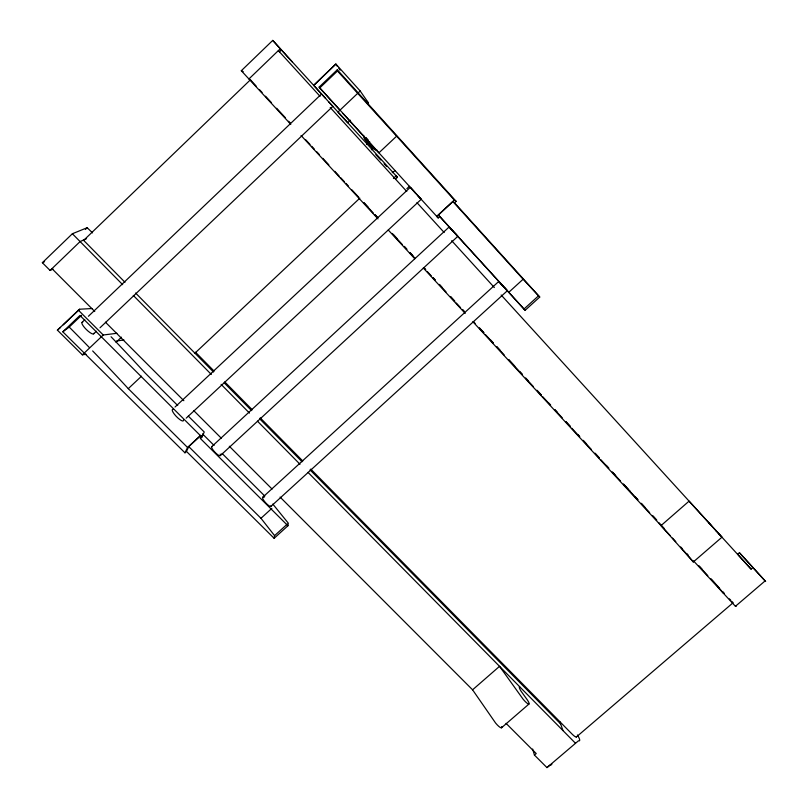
<?xml version="1.0" encoding="UTF-8"?>
<svg xmlns="http://www.w3.org/2000/svg" width="808" height="808" viewBox="0 0 808 808"><rect width="100%" height="100%" fill="white"/><g stroke="black" fill="none" stroke-linecap="round" stroke-linejoin="round"><path stroke-width="1.21" d="M200.687 435.593L188.779 446.632L186.466 451.419L274.124 538.3L287.931 525.766L288.305 523.18L272.821 504.081M274.124 538.3L274.579 535.643L287.385 524.008M287.931 525.766L200.394 438.502L201.899 437.098L204.232 432.007L188.325 416.13M200.394 438.502L201.667 435.734M201.899 437.098L79.942 315.453L62.812 331.805L184.961 452.813L187.557 447.481L200.717 435.27M194.92 353.167L359.823 198.172M52.995 269.003L50.106 270.458L42.359 262.711L72.377 233.744L87.173 227.715L92.546 232.886M290.799 124.371L241.309 70.73L272.74 40.4L397.435 177.316L395.526 179.103M85.395 229.422L87.173 227.715M50.106 270.458L80.103 241.562L86.517 238.683M280.315 48.722L248.915 78.972L250.531 79.689L84.446 239.612M281.416 49.945L279.477 51.813L278.346 50.611L320.079 96.354M86.072 354.227L82.355 354.843L57.378 330.129L79.588 309.222L92.092 308.535M366.842 101.192L368.529 103.04L360.176 90.971L335.865 64.044L313.645 85.274L321.008 93.415M60.55 327.412L57.378 330.129M63.276 324.806L79.588 309.222M313.807 85.446L335.865 64.044M339.623 109.787A2304.497 19.311 47.9 0 1 319.736 87.951L319.109 87.133L337.279 69.781L456.136 201.323L454.54 202.808L452.914 201.596L438.38 215.079L525.129 310.302L539.734 297.041L454.54 202.808M62.812 331.805L69.205 327.068L81.558 315.282M319.736 87.951L337.481 71.003L337.279 69.781M82.052 322.352L84.79 319.746M88.425 316.271L321.554 93.96L325.614 98.414M93.607 333.866L96.354 331.26M100 327.785L332.846 106.353L328.563 101.646M82.355 354.843L103.252 334.997L116.897 333.3M360.176 90.971L338.017 112.019L347.713 122.766L350.43 120.19M116.069 342.259L121.442 337.168M366.479 144.379L368.034 142.905M366.61 144.511L369.69 141.602M372.953 148.278L371.387 149.763M92.657 350.935A2033.17 1225.776 19.8 0 1 128.27 388.648L141.511 376.205M337.481 71.003A2344.139 147.48 49.6 0 0 396.617 136.178L378.871 152.874A2304.497 19.311 47.9 0 1 342.915 113.413M395.152 170.559L392.254 172.67M393.425 178.437L396.122 175.912L397.435 177.316M175.043 407.01L410.292 187.355L421.19 199.323L186.204 418.14M456.136 201.323L454.298 200.01L436.663 216.372L438.199 217.958L439.784 216.483L525.129 310.302M184.961 452.813L186.466 451.419M406.848 188.678L409.444 186.284M211.656 446.723L449.218 226.917L457.803 236.35L220.463 455.5M262.802 497.173L498.799 281.426L507.313 290.769L270.922 506.414M274.579 535.643L260.974 518.292L271.872 508.343M508.697 292.375L523.109 279.235L539.734 297.041M523.948 309.07L538.461 295.89M501.657 726.594A7.706 1.687 50.9 0 1 495.637 723.099L472.579 689.82L499.536 666.327L523.16 699.274A7.727 1.485 50.4 0 0 528.947 704.091A7.727 1.485 50.4 0 0 526.048 698.132L520.998 691.082A9.959 1.889 50.4 0 1 519.655 686.699M501.455 727.826L528.897 704.101M721.877 537.148L689.083 501.132L660.984 525.624L693.315 561.964L721.938 537.219L718.332 533.27M737.553 554.318L739.411 552.722L752.945 567.529L751.076 569.125L501.152 295.001M551.803 764.004A14.595 3 51.2 0 1 550.44 764.782L546.955 767.6L534.442 755.076L536.219 753.551L506.06 723.352M576.336 736.997L733.159 602.697L732.018 601.627M546.955 767.6L578.498 740.764A14.635 2.606 50.7 0 0 577.437 734.977M693.466 560.823L735.432 606.303L765.115 580.901L739.411 552.722M735.432 606.303L736.34 606.101M42.359 262.711L44.541 261.701M116.574 341.006L123.967 339.946M680.72 547.006L682.417 548.854M241.309 70.73L243.228 71.68M363.681 135.38A6.312 6.201 -81.7 0 0 364.812 139.269L373.468 148.773A6.312 6.201 -81.1 0 0 377.185 150.207M188.779 446.632L260.974 518.292M128.27 388.648L187.557 447.481M177.73 405.535L145.036 372.882A2033.514 1175.882 22.7 0 0 111.05 336.764M202.515 433.896L214.08 445.44M222.089 453.44L264.812 496.082M78.325 310.11L103.252 334.997M438.38 215.079L439.784 216.483M51.975 268.66L94.748 311.484M105.444 322.19L183.86 400.718M193.657 410.535L221.281 438.189M229.3 446.228L272.074 489.052M280.093 497.082L472.579 689.82M83.376 240.097L124.987 282.275M135.613 293.041L213.514 372.013M224.139 382.79L251.591 410.605M259.55 418.685L302.051 461.762M310.019 469.842L560.57 723.827M72.377 233.744L122.665 284.669M133.31 295.445L211.343 374.468M221.099 384.345L249.47 413.09M257.449 421.17L300.021 464.277M308 472.357L575.447 743.219M195.526 352.248L214.14 371.125M224.776 381.901L252.248 409.767M260.226 417.847L302.768 460.984M310.737 469.074L571.872 733.876A9.726 1.737 50.7 0 0 576.538 736.532M708.707 522.655L711.626 525.877M729.402 598.849L730.856 600.415M364.095 202.818L368.377 207.454M375.225 214.877L377.791 217.655M393.193 234.36L397.475 238.996M404.323 246.42L406.889 249.207M410.312 252.914L412.878 255.702M423.998 267.761L425.715 269.62M433.421 277.962L435.128 279.821M439.411 284.456L441.976 287.244M450.531 296.526L454.813 301.162M462.509 309.514L464.226 311.363M479.629 328.068L483.911 332.704M490.759 340.128L493.324 342.915M496.748 346.622L500.172 350.329M508.727 359.611L514.716 366.105M519.847 371.67L522.423 374.457M525.846 378.164L528.412 380.952M536.966 390.224L541.249 394.87M548.945 403.212L550.662 405.071M554.934 409.707L557.51 412.494M566.065 421.776L570.347 426.412M578.043 434.765L579.76 436.613M583.184 440.33L586.598 444.036M595.163 453.318L599.435 457.954M606.283 465.378L608.858 468.165M612.272 471.872L615.696 475.589M623.402 483.931L630.25 491.355M635.381 496.92L637.946 499.708M641.37 503.414L644.794 507.131M652.5 515.474L656.773 520.12M698.708 565.58L702.132 569.286M710.697 578.568L716.686 585.063M722.625 591.506L724.322 593.335M250.127 79.507L256.116 86.002M259.54 89.708L262.105 92.496M265.529 96.203L271.518 102.697M276.649 108.262L285.204 117.534M288.628 121.24L290.335 123.099M305.737 139.794L310.009 144.43M311.726 146.288L314.292 149.066M316.857 151.853L319.423 154.631M322.846 158.338L328.836 164.832M334.825 171.326L339.097 175.962M340.814 177.821L344.228 181.527M345.945 183.386L348.511 186.163M351.935 189.87L358.772 197.293M363.903 202.858L373.316 213.059M375.033 214.918L377.599 217.695M392.143 233.462L402.404 244.592M404.121 246.45L406.687 249.228M410.1 252.934L415.241 258.499M423.796 267.781L425.503 269.63M427.21 271.488L431.492 276.124M433.199 277.982L434.916 279.831M439.188 284.466L446.036 291.89M450.309 296.526L454.591 301.162M456.298 303.02L460.58 307.656M462.287 309.514L464.004 311.363M473.407 321.564L475.124 323.422M479.397 328.058L483.679 332.694M485.386 334.552L493.092 342.895M496.506 346.612L504.212 354.954M508.484 359.59L522.17 374.427M525.594 378.144L533.3 386.487M537.572 391.123L540.996 394.829M542.703 396.688L550.41 405.04M554.682 409.676L562.378 418.019M565.802 421.726L570.084 426.361M571.791 428.22L579.498 436.572M583.77 441.208L591.466 449.551M594.89 453.258L599.172 457.894M600.879 459.752L608.575 468.105M612.858 472.741L620.554 481.083M623.978 484.79L628.26 489.426M629.967 491.284L637.663 499.637M641.087 503.344L649.642 512.615M653.066 516.322L656.49 520.039M659.055 522.816L664.186 528.381M699.263 566.408L707.818 575.68M711.242 579.386L714.666 583.103M716.373 584.952L718.938 587.739M301.061 135.492L378.003 218.897M388.264 230.017L414.767 258.742M423.321 268.014L465.206 313.413M472.902 321.756L670.034 535.421M672.498 538.098L675.791 541.663M686.669 553.46L688.365 555.298M502.283 285.285L503.384 286.507M366.842 138.471L368.266 140.037M368.175 143.036L372.932 148.248M292.183 61.832L272.74 40.4M753.46 568.145L765.641 581.497L765.115 580.901M375.811 154.611L380.73 160.004M384.103 163.721L386.638 166.499M715.555 530.23L716.837 531.634M330.219 107.514L406.757 191.466M416.958 202.656L444.168 232.502M451.672 240.693L494.344 287.537M319.109 87.133L438.199 217.958M415.312 192.9L410.292 187.355M417.595 195.334L421.19 199.323M455.156 233.401L457.803 236.34M501.223 284.123L498.799 281.426M504.899 288.082L507.313 290.769M451.894 229.896L449.218 226.917M738.33 555.076L751.076 569.125M396.617 136.178L454.298 200.01M452.914 201.596L523.109 279.235M365.277 139.855L367.236 142.067L366.781 141.491A6.222 6.111 -81.6 0 1 366.034 140.057M690.325 558.288L682.891 549.814M690.911 558.954L693.315 561.964M682.457 549.309L680.952 547.46M717.534 585.992L723.2 593.052M335.916 64.327L337.32 66.286M338.734 68.246L340.138 70.205M559.782 721.605L562.984 730.584M532.644 749.026L534.442 755.076M93.819 333.33A8.161 2.05 44.5 0 1 86.214 329.401A8.161 2.05 44.5 0 1 82.679 322.22M183.507 420.059A7.898 2 46 0 1 176.104 416.221A7.898 2 46 0 1 173.558 409.454M271.114 505.454A6.171 1.545 47.5 0 1 268.337 505.273A6.171 1.545 47.5 0 1 263.105 499.324A6.171 1.545 47.5 0 1 264.095 497.465M220.18 454.106A6.262 1.576 46.6 0 1 215.999 453.288A6.262 1.576 46.6 0 1 211.979 446.46M69.205 327.068A2033.17 1225.776 19.8 0 1 89.345 347.521M366.499 138.047A4.202 4.131 -81.7 0 1 366.216 137.582"/></g></svg>
